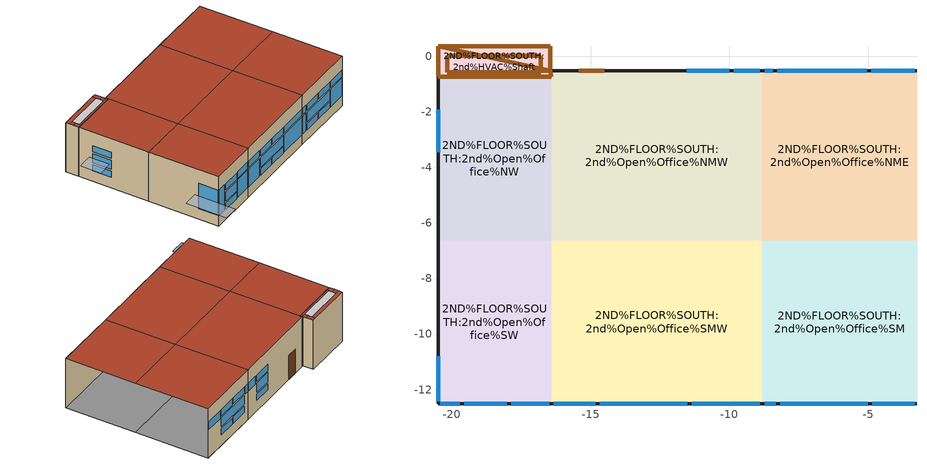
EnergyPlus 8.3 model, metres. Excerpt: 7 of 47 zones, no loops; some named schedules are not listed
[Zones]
2ND%FLOOR%SOUTH:2nd%HVAC%Shaft
 floor to 2nd%Plenvm:2nd%Plenvm%False (6): -16.41,-0.75 -20.49,-0.75 -20.49,0.36 -16.46,0.36 -16.46,-0.52 -16.41,-0.52 z4.78
 wall outside (63): -16.41,-0.52 -16.46,-0.52 -16.46,0.36 -20.49,0.36 -20.49,-0.75 z4.78:9.15
 wall to 2ND%FLOOR%SOUTH:2nd%Open%Office%NW (18): -20.49,-0.75 -16.41,-0.75 z4.78:9.15
 wall to 2ND%FLOOR%SOUTH:2nd%Open%Office%NMW (18): -16.41,-0.75 -16.41,-0.52 z4.78:9.15
 door inside (7): -16.46,-0.53 -20.49,0.36 -16.46,0.36 z4.78; -16.41,-0.75 -20.49,-0.75 -16.46,-0.53 z4.78; -16.46,-0.53 -20.49,-0.75 -20.49,0.36 z4.78; -20.15,-0.59 -16.8,-0.59 -16.8,0.02 -20.15,0.02 z9.15
 ceiling to 3RD%FLOOR%SHAFT:3rd%HVAC%Shaft (5): -20.15,-0.59 -16.8,-0.59 -16.8,0.02 -20.15,0.02 z9.15
 roof outside (roof_69): -16.8,-0.59 -16.46,-0.59 -16.46,-0.28 -16.8,-0.28 z9.15; -20.15,-0.75 -16.41,-0.75 -16.41,-0.59 -20.15,-0.59 z9.15; -20.49,-0.75 -20.15,-0.75 -20.15,-0.28 -20.49,-0.28 z9.15; -20.49,-0.28 -20.15,-0.28 -20.15,0.02 -20.49,0.02 z9.15; -20.49,0.02 -16.8,0.02 -16.8,0.36 -20.49,0.36 z9.15; -16.8,-0.28 -16.46,-0.28 -16.46,0.36 -16.8,0.36 z9.15
2ND%FLOOR%SOUTH:2nd%Open%Office%SW
 floor to 2nd%Plenvm:2nd%Plenvm%False (4): -16.41,-12.51 -20.49,-12.51 -20.49,-6.63 -16.41,-6.64 z4.78
 wall outside (extWall_61): -20.49,-6.63 -20.49,-12.51 -16.41,-12.51 z4.78:9.15
 window (1002): -19.55,-12.51 -18.02,-12.51 z5.69:6.23
 window (extWin_1001): -19.55,-12.51 -18.02,-12.51 z7.4:7.95
 window (extWin_1003): -19.55,-12.51 -18.02,-12.51 z6.4:7.24; -20.41,-12.51 -19.71,-12.51 / -20.49,-10.81 -20.49,-12.43 z5.69:7.95; -17.85,-12.51 -16.49,-12.51 z7.41:7.95; -17.85,-12.51 -16.49,-12.51 z5.69:7.24
 roof outside (roof_69): -20.49,-12.51 -16.41,-12.51 -16.41,-6.64 -20.49,-6.63 z9.15
2ND%FLOOR%SOUTH:2nd%Open%Office%SMW
 floor to 2nd%Plenvm:2nd%Plenvm%False (4): -8.82,-12.51 -16.41,-12.51 -16.41,-6.64 -8.82,-6.64 z4.78
 wall outside (extWall_61): -16.41,-12.51 -8.82,-12.51 z4.78:9.15
 window (extWin_1001): -14.67,-12.51 -13.18,-12.51 / -13.01,-12.51 -11.52,-12.51 z7.4:7.95
 window (1002): -14.67,-12.51 -13.18,-12.51 / -13.01,-12.51 -11.52,-12.51 z5.69:6.23
 window (extWin_1003): -14.67,-12.51 -11.52,-12.51 z6.4:7.24; -16.32,-12.51 -14.84,-12.51 / -11.36,-12.51 -8.91,-12.51 z7.41:7.95; -16.32,-12.51 -14.84,-12.51 / -11.36,-12.51 -8.91,-12.51 z5.69:7.24
 roof outside (roof_69): -16.41,-12.51 -8.82,-12.51 -8.82,-6.64 -16.41,-6.64 z9.15
2ND%FLOOR%SOUTH:2nd%Open%Office%SM
 floor to 2nd%Plenvm:2nd%Plenvm%False (4): -3.25,-12.5 -8.82,-12.51 -8.82,-6.64 -3.25,-6.65 z4.78
 wall outside (extWall_61): -8.82,-12.51 -3.25,-12.5 z4.78:9.15
 window (extWin_1001): -8.17,-12.51 -6.68,-12.5 / -6.52,-12.5 -5.03,-12.5 z7.4:7.95
 window (1002): -8.17,-12.51 -6.68,-12.5 / -6.52,-12.5 -5.03,-12.5 z5.69:6.23
 window (extWin_1003): -8.17,-12.51 -5.03,-12.5 z6.4:7.24; -8.74,-12.51 -8.34,-12.51 / -4.86,-12.5 -3.33,-12.5 z7.41:7.95; -8.74,-12.51 -8.34,-12.51 / -4.86,-12.5 -3.33,-12.5 z5.69:7.24
 roof outside (roof_69): -8.82,-12.51 -3.25,-12.5 -3.25,-6.65 -8.82,-6.64 z9.15
2ND%FLOOR%SOUTH:2nd%Open%Office%NMW
 floor to 2nd%Plenvm:2nd%Plenvm%False (4): -8.82,-6.64 -16.41,-6.64 -16.41,-0.52 -8.82,-0.52 z4.78
 wall outside (extWall_61): -8.82,-0.52 -16.41,-0.52 z4.78:9.15
 window (extWin_1001): -10.01,-0.52 -11.53,-0.52 z7.41:7.96; -10.01,-0.52 -11.53,-0.52 z5.71:6.26; -8.91,-0.52 -9.84,-0.52 z7.26:7.95
 window (extWin_1003): -10.01,-0.52 -11.53,-0.52 z6.42:7.24
 door (57): -14.51,-0.52 -15.42,-0.52 z4.78:6.91
 roof outside (roof_69): -16.41,-6.64 -8.82,-6.64 -8.82,-0.52 -16.41,-0.52 z9.15
2ND%FLOOR%SOUTH:2nd%Open%Office%NME
 floor to 2nd%Plenvm:2nd%Plenvm%False (4): -3.25,-6.65 -8.82,-6.64 -8.82,-0.52 -3.25,-0.52 z4.78
 wall outside (extWall_61): -3.25,-0.52 -8.82,-0.52 z4.78:9.15
 window (extWin_1001): -6.76,-0.52 -8.28,-0.52 / -5.07,-0.52 -6.59,-0.52 z7.41:7.96; -6.76,-0.52 -8.28,-0.52 / -5.07,-0.52 -6.59,-0.52 z5.71:6.26; -8.45,-0.52 -8.74,-0.52 / -3.33,-0.52 -4.9,-0.52 z7.26:7.95
 window (extWin_1003): -5.07,-0.52 -8.28,-0.52 z6.42:7.24
 roof outside (roof_69): -8.82,-6.64 -3.25,-6.65 -3.25,-0.52 -8.82,-0.52 z9.15
2ND%FLOOR%SOUTH:2nd%Open%Office%NW
 floor to 2nd%Plenvm:2nd%Plenvm%False (4): -16.41,-6.64 -20.49,-6.63 -20.49,-0.75 -16.41,-0.75 z4.78
 wall outside (extWall_61): -20.49,-0.75 -20.49,-6.63 z4.78:9.15
 window (extWin_1001): -20.49,-1.93 -20.49,-3.46 z7.42:7.97
 window (1002): -20.49,-1.93 -20.49,-3.46 z5.71:6.26
 window (extWin_1003): -20.49,-1.93 -20.49,-3.46 z6.42:7.25
 roof outside (roof_69): -20.49,-6.63 -16.41,-6.64 -16.41,-0.75 -20.49,-0.75 z9.15
shading: -20.88,-14.13 -22.1,-14.13 -22.11,-10.73 -20.88,-10.73 z7.13; -20.88,-3.54 -22.1,-3.54 -22.1,-1.85 -20.88,-1.85 z7.13
[Building]
Building: North Axis {deg}=0; Terrain=Suburbs; Loads Convergence Tolerance Value=0.4; Temperature Convergence Tolerance Value {deltaC}=0.4; Solar Distribution=FullExterior; Maximum Number of Warmup Days=25; Minimum Number of Warmup Days=6
[Site:Location]
Phipps_CSL_Building: Latitude {deg}=40.5; Longitude {deg}=-80.22; Time Zone {hr}=-5; Elevation {m}=373
[SizingPeriod:DesignDay] Day of Month=15; Dry-Bulb Temperature Range Modifier Type=DefaultMultipliers; Humidity Condition Type=Wetbulb; Barometric Pressure {Pa}=96923.6; Wind Direction {deg}=0; Rain Indicator=No; Snow Indicator=No; Solar Model Indicator=ASHRAEClearSky; ASHRAE Clear Sky Optical Depth for Beam Irradiance (taub)=0; ASHRAE Clear Sky Optical Depth for Diffuse Irradiance (taud)=0
Name | Month | Day Type | Maximum Dry-Bulb Temperature {C} | Daily Dry-Bulb Temperature Range {deltaC} | Wetbulb or DewPoint at Maximum Dry-Bulb {C} | Wind Speed {m/s} | Daylight Saving Time Indicator | Sky Clearness
Summer Design Day in Phipps_CSL_Building | 7 | SummerDesignDay | 31.7 | 10.5 | 22.5 | 0 | Yes | 0.98
Winter Design Day in Phipps_CSL_Building | 1 | WinterDesignDay | -16.8 | 0 | -16.8 | 12.7 | No | 0
[Site:GroundTemperature:BuildingSurface]
14, 14, 14, 14, 14, 14, 14, 14, 14, 14, 14, 14
[Site:GroundTemperature:Deep]
14.89, 14.89, 14.89, 14.89, 14.89, 14.89, 14.89, 14.89, 14.89, 14.89, 14.89, 14.89
[Site:GroundReflectance]
0.2, 0.2, 0.2, 0.2, 0.2, 0.2, 0.2, 0.2, 0.2, 0.2, 0.2, 0.2
[Site:GroundReflectance:SnowModifier]
1, 1
[Material] Thermal Absorptance=0.9
Name | Roughness | Thickness {m} | Conductivity {W/m-K} | Density {kg/m3} | Specific Heat {J/kg-K} | Solar Absorptance | Visible Absorptance
3_1_10014 | Rough | 0.003 | 0.06 | 288 | 1380 | 0.7 | 0.7
3_2_10013 | Rough | 0.0381 | 0.38 | 1200 | 1000 | 0.7 | 0.7
5_1_10007 | Rough | 0.1397 | 1.311 | 2240 | 836.8 | 0.7 | 0.7
7_1_400 | Rough | 0.2 | 0.1 | 12 | 840 | 0.7 | 0.7
11_1_10005 | Rough | 0.5 | 0.36 | 1840 | 840 | 0.29 | 0.29
11_2_10006 | MediumRough | 0.0508 | 0.049 | 265 | 836.8 | 0.7 | 0.7
13_5_10001 | Smooth | 0.0159 | 0.16 | 784.9 | 830 | 0.92 | 0.92
19_1_10004 | Rough | 0.0254 | 0.11 | 544.62 | 1210 | 0.78 | 0.78
15_3_10006 | MediumRough | 0.0787 | 0.049 | 265 | 836.8 | 0.7 | 0.7
15_4_10008 | Smooth | 0.0159 | 0.14 | 784.9 | 830 | 0.92 | 0.92
15_5_10009 | MediumRough | 0.2032 | 0.039 | 48.1 | 1380 | 0.7 | 0.7
17_1_10001 | Smooth | 0.0254 | 0.16 | 784.9 | 830 | 0.92 | 0.92
17_2_10002 | Rough | 0.0254 | 0.063 | 240 | 1260 | 0.6 | 0.6
21_2_10002 | Rough | 0.0762 | 0.063 | 240 | 1260 | 0.6 | 0.6
47_6_10010 | Smooth | 0.019 | 0.12 | 544 | 1210 | 0.92 | 0.92
51_6_10007 | Rough | 0.139 | 1.311 | 2240 | 836.8 | 0.7 | 0.7
55_3_10007 | Rough | 0.4572 | 1.311 | 2240 | 836.8 | 0.7 | 0.7
69_2_10018 | Rough | 0.05 | 0.15 | 25 | 1200 | 0.7 | 0.7
69_3_10012 | Rough | 0.203 | 0.03 | 43 | 1210 | 0.7 | 0.7
[Material:NoMass] Roughness=Rough; Thermal Resistance {m2-K/W}=0.15; Thermal Absorptance=0.9; Solar Absorptance=0.7; Visible Absorptance=0.7
18_RVAL_2; 61_RVAL_2; 63_RVAL_2
[Material:RoofVegetation]
69_1_10024: Height of Plants {m}=0.1; Leaf Area Index=5; Leaf Reflectivity=0.22; Leaf Emissivity=0.95; Minimum Stomatal Resistance {s/m}=100; Soil Layer=Green Roof Soil; Roughness=Rough; Thickness {m}=0.203; Conductivity of Dry Soil {W/m-K}=0.99; Density of Dry Soil {kg/m3}=1270; Specific Heat of Dry Soil {J/kg-K}=1000; Thermal Absorptance=0.9; Solar Absorptance=0.7; Visible Absorptance=0.7; Saturation Volumetric Moisture Content of the Soil Layer=0.5; Residual Volumetric Moisture Content of the Soil Layer=0.01; Initial Volumetric Moisture Content of the Soil Layer=0.15
[WindowMaterial:Glazing] Optical Data Type=SpectralAverage; Infrared Transmittance at Normal Incidence=0; Dirt Correction Factor for Solar and Visible Transmittance=1
Name | Thickness {m} | Solar Transmittance at Normal Incidence | Front Side Solar Reflectance at Normal Incidence | Back Side Solar Reflectance at Normal Incidence | Visible Transmittance at Normal Incidence | Front Side Visible Reflectance at Normal Incidence | Back Side Visible Reflectance at Normal Incidence | Front Side Infrared Hemispherical Emissivity | Back Side Infrared Hemispherical Emissivity | Conductivity {W/m-K}
2 | 0.003 | 0.837 | 0.075 | 0.075 | 0.898 | 0.081 | 0.081 | 0.84 | 0.84 | 0.9
40 | 0.003 | 0.63 | 0.19 | 0.22 | 0.85 | 0.056 | 0.079 | 0.84 | 0.1 | 0.9
49 | 0.00051 | 0.656 | 0.249 | 0.227 | 0.868 | 0.064 | 0.06 | 0.136 | 0.72 | 0.14
[WindowMaterial:Gas]
Name | Gas Type | Thickness {m}
1002 | Air | 0.013
1005 | Krypton | 0.003
1007 | Krypton | 0.008
1024 | Krypton | 0.02
[Construction]
4: 3_2_10013, 3_1_10014
5; 6: 5_1_10007
7: 7_1_400
extWall_61: 19_1_10004, 61_RVAL_2, 15_3_10006, 15_4_10008, 15_5_10009, 13_5_10001
18: 13_5_10001, 18_RVAL_2, 17_2_10002, 17_1_10001
57: 11_1_10005, 11_2_10006, 55_3_10007, 21_2_10002, 13_5_10001
63: 19_1_10004, 63_RVAL_2, 15_3_10006, 15_4_10008, 15_5_10009, 47_6_10010
roof_69: 69_1_10024, 69_2_10018, 69_3_10012, 51_6_10007
extWin_1001; 1002: 2, 1007, 49, 1005, 49, 1007, 2
extWin_1003: 40, 1024, 2
[WindowProperty:FrameAndDivider] Frame Outside Projection {m}=0; Frame Inside Projection {m}=0; Frame Conductance {W/m2-K}=9.5; Ratio of Frame-Edge Glass Conductance to Center-Of-Glass Conductance=1; Frame Solar Absorptance=0.5; Frame Visible Absorptance=0.5; Frame Thermal Hemispherical Emissivity=0.9; Divider Type=DividedLite; Divider Outside Projection {m}=0; Divider Inside Projection {m}=0; Ratio of Divider-Edge Glass Conductance to Center-Of-Glass Conductance=1; Divider Thermal Hemispherical Emissivity=0.9; Outside Reveal Solar Absorptance=0.5; Inside Sill Depth {m}=0; Inside Sill Solar Absorptance=0.5; Inside Reveal Depth {m}=0; Inside Reveal Solar Absorptance=0.5
Name | Frame Width {m} | Divider Width {m} | Number of Horizontal Dividers | Number of Vertical Dividers | Divider Conductance {W/m2-K} | Divider Solar Absorptance | Divider Visible Absorptance
4 | 0.04 | 0.02 | 1 | 1 | 9.5 | 0.5 | 0.5
5 | 0.0635 | 0 | 0 | 0 | 0 | 0 | 0
6 | 0.0625 | 0 | 0 | 0 | 0 | 0 | 0
[Zone] Type=1; Multiplier=1; Ceiling Height {m}=Autocalculate; Floor Area {m2}=autocalculate; Zone Inside Convection Algorithm=TARP
Name | Volume {m3}
2ND%FLOOR%SOUTH:2nd%HVAC%Shaft | 18.9821
2ND%FLOOR%SOUTH:2nd%Open%Office%SW | 103.86
2ND%FLOOR%SOUTH:2nd%Open%Office%SMW | 192.615
2ND%FLOOR%SOUTH:2nd%Open%Office%SM | 141.175
2ND%FLOOR%SOUTH:2nd%Open%Office%NMW | 200.774
2ND%FLOOR%SOUTH:2nd%Open%Office%NME | 147.626
2ND%FLOOR%SOUTH:2nd%Open%Office%NW | 103.965
[RoomAirModelType] Room-Air Modeling Type=UnderFloorAirDistributionExterior; Air Temperature Coupling Strategy=Direct
Name | Zone
2ND%FLOOR%SOUTH:2nd%Open%Office%NME Air Model | 2ND%FLOOR%SOUTH:2nd%Open%Office%NME
2ND%FLOOR%SOUTH:2nd%Open%Office%NMW Air Model | 2ND%FLOOR%SOUTH:2nd%Open%Office%NMW
2ND%FLOOR%SOUTH:2nd%Open%Office%NW Air Model | 2ND%FLOOR%SOUTH:2nd%Open%Office%NW
2ND%FLOOR%SOUTH:2nd%Open%Office%SM Air Model | 2ND%FLOOR%SOUTH:2nd%Open%Office%SM
2ND%FLOOR%SOUTH:2nd%Open%Office%SMW Air Model | 2ND%FLOOR%SOUTH:2nd%Open%Office%SMW
2ND%FLOOR%SOUTH:2nd%Open%Office%SW Air Model | 2ND%FLOOR%SOUTH:2nd%Open%Office%SW
[RoomAirSettings:UnderFloorAirDistributionExterior] Number of Diffusers per Zone=autocalculate; Power per Plume {W}=autocalculate; Design Effective Area of Diffuser {m2}=autocalculate; Diffuser Slot Angle from Vertical {deg}=15; Thermostat Height {m}=1.2; Comfort Height {m}=1.1; Temperature Difference Threshold for Reporting {deltaC}=0.4; Floor Diffuser Type=LinearBarGrille; Transition Height {m}=1.7; Coefficient A in formula Kc = A*Gamma**B + C + D*Gamma + E*Gamma**2=autocalculate; Coefficient B in formula Kc = A*Gamma**B + C + D*Gamma + E*Gamma**2=autocalculate; Coefficient C in formula Kc = A*Gamma**B + C + D*Gamma + E*Gamma**2=autocalculate; Coefficient D in formula Kc = A*Gamma**B + C + D*Gamma + E*Gamma**2=autocalculate; Coefficient E in formula Kc = A*Gamma**B + C + D*Gamma + E*Gamma**2=autocalculate
2ND%FLOOR%SOUTH:2nd%Open%Office%NME; 2ND%FLOOR%SOUTH:2nd%Open%Office%NMW; 2ND%FLOOR%SOUTH:2nd%Open%Office%NW; 2ND%FLOOR%SOUTH:2nd%Open%Office%SM; 2ND%FLOOR%SOUTH:2nd%Open%Office%SMW; 2ND%FLOOR%SOUTH:2nd%Open%Office%SW
[People] Number of People Calculation Method=People; Fraction Radiant=0.3; Sensible Heat Fraction=AUTOCALCULATE; Activity Level Schedule=Activity Schedule; Carbon Dioxide Generation Rate {m3/s-W}=3.82E-8; Enable ASHRAE 55 Comfort Warnings=No; Mean Radiant Temperature Calculation Type=ZoneAveraged; Work Efficiency Schedule=Work efficiency; Clothing Insulation Calculation Method=ClothingInsulationSchedule; Clothing Insulation Schedule=Clothing Schedule; Air Velocity Schedule=AirVelocitySchedule
Name | Zone or ZoneList | Number of People Schedule | Number of People
People 2ND%FLOOR%SOUTH:2nd%HVAC%Shaft | 2ND%FLOOR%SOUTH:2nd%HVAC%Shaft | alwaysZero | 0
People 2ND%FLOOR%SOUTH:2nd%Open%Office%SW | 2ND%FLOOR%SOUTH:2nd%Open%Office%SW | researchOpenPeople | 0.240034
People 2ND%FLOOR%SOUTH:2nd%Open%Office%SMW | 2ND%FLOOR%SOUTH:2nd%Open%Office%SMW | researchOpenPeople | 0.445158
People 2ND%FLOOR%SOUTH:2nd%Open%Office%SM | 2ND%FLOOR%SOUTH:2nd%Open%Office%SM | researchOpenPeople | 0.326272
People 2ND%FLOOR%SOUTH:2nd%Open%Office%NMW | 2ND%FLOOR%SOUTH:2nd%Open%Office%NMW | researchOpenPeople | 0.464014
People 2ND%FLOOR%SOUTH:2nd%Open%Office%NME | 2ND%FLOOR%SOUTH:2nd%Open%Office%NME | researchOpenPeople | 0.341181
People 2ND%FLOOR%SOUTH:2nd%Open%Office%NW | 2ND%FLOOR%SOUTH:2nd%Open%Office%NW | researchOpenPeople | 0.240276
[Lights] Schedule=pythonInteriorLighting; Design Level Calculation Method=Watts/Area; Watts per Zone Floor Area {W/m2}=4.652; Return Air Fraction=0; Fraction Radiant=0.42; Fraction Visible=0.18; Fraction Replaceable=1
Name | Zone or ZoneList | Lighting Level {W}
2ND%FLOOR%SOUTH:2nd%Open%Office%SW General lighting | 2ND%FLOOR%SOUTH:2nd%Open%Office%SW | 288.0408
2ND%FLOOR%SOUTH:2nd%Open%Office%SMW General lighting | 2ND%FLOOR%SOUTH:2nd%Open%Office%SMW | 534.1896
2ND%FLOOR%SOUTH:2nd%Open%Office%SM General lighting | 2ND%FLOOR%SOUTH:2nd%Open%Office%SM | 391.5264
2ND%FLOOR%SOUTH:2nd%Open%Office%NMW General lighting | 2ND%FLOOR%SOUTH:2nd%Open%Office%NMW | 556.8168
2ND%FLOOR%SOUTH:2nd%Open%Office%NME General lighting | 2ND%FLOOR%SOUTH:2nd%Open%Office%NME | 409.4172
2ND%FLOOR%SOUTH:2nd%Open%Office%NW General lighting | 2ND%FLOOR%SOUTH:2nd%Open%Office%NW | 288.3312
[ElectricEquipment] Schedule=pythonInteriorEquipment; Design Level Calculation Method=Watts/Area; Watts per Zone Floor Area {W/m2}=5.267; Fraction Latent=0; Fraction Radiant=0.2; Fraction Lost=0
Name | Zone or ZoneList | Design Level {W}
2ND%FLOOR%SOUTH:2nd%Open%Office%SW Equipment 1 | 2ND%FLOOR%SOUTH:2nd%Open%Office%SW | 432.0612
2ND%FLOOR%SOUTH:2nd%Open%Office%SMW Equipment 1 | 2ND%FLOOR%SOUTH:2nd%Open%Office%SMW | 801.2844
2ND%FLOOR%SOUTH:2nd%Open%Office%SM Equipment 1 | 2ND%FLOOR%SOUTH:2nd%Open%Office%SM | 587.2896
2ND%FLOOR%SOUTH:2nd%Open%Office%NMW Equipment 1 | 2ND%FLOOR%SOUTH:2nd%Open%Office%NMW | 835.2252
2ND%FLOOR%SOUTH:2nd%Open%Office%NME Equipment 1 | 2ND%FLOOR%SOUTH:2nd%Open%Office%NME | 614.1258
2ND%FLOOR%SOUTH:2nd%Open%Office%NW Equipment 1 | 2ND%FLOOR%SOUTH:2nd%Open%Office%NW | 432.4968
[Daylighting:Controls] Total Daylighting Reference Points=1; Z-Coordinate of First Reference Point {m}=5.578; Z-Coordinate of Second Reference Point {m}=0.8; Fraction of Zone Controlled by First Reference Point=1; Fraction of Zone Controlled by Second Reference Point=0; Illuminance Setpoint at First Reference Point {lux}=500; Illuminance Setpoint at Second Reference Point {lux}=300; Lighting Control Type=1; Glare Calculation Azimuth Angle of View Direction Clockwise from Zone y-Axis {deg}=0; Maximum Allowable Discomfort Glare Index=22; Minimum Input Power Fraction for Continuous Dimming Control=0.1; Minimum Light Output Fraction for Continuous Dimming Control=0.1; Number of Stepped Control Steps=0; Probability Lighting will be Reset When Needed in Manual Stepped Control=1
Name | X-Coordinate of First Reference Point {m} | Y-Coordinate of First Reference Point {m}
2ND%FLOOR%SOUTH:2nd%Open%Office%SW | -17.949 | -9.071
2ND%FLOOR%SOUTH:2nd%Open%Office%SMW | -12.114 | -9.073
2ND%FLOOR%SOUTH:2nd%Open%Office%SM | -5.536 | -9.075
2ND%FLOOR%SOUTH:2nd%Open%Office%NMW | -12.114 | -3.084
2ND%FLOOR%SOUTH:2nd%Open%Office%NME | -5.536 | -3.087
2ND%FLOOR%SOUTH:2nd%Open%Office%NW | -17.949 | -3.192
[ZoneInfiltration:DesignFlowRate] Schedule=On; Design Flow Rate Calculation Method=Flow/zone; Constant Term Coefficient=1; Temperature Term Coefficient=0; Velocity Term Coefficient=0; Velocity Squared Term Coefficient=0
Name | Zone or ZoneList | Design Flow Rate {m3/s}
2ND%FLOOR%SOUTH:2nd%HVAC%Shaft Infiltration | 2ND%FLOOR%SOUTH:2nd%HVAC%Shaft | 0.001582
2ND%FLOOR%SOUTH:2nd%Open%Office%SW Infiltration | 2ND%FLOOR%SOUTH:2nd%Open%Office%SW | 0.008655
2ND%FLOOR%SOUTH:2nd%Open%Office%SMW Infiltration | 2ND%FLOOR%SOUTH:2nd%Open%Office%SMW | 0.016051
2ND%FLOOR%SOUTH:2nd%Open%Office%SM Infiltration | 2ND%FLOOR%SOUTH:2nd%Open%Office%SM | 0.011765
2ND%FLOOR%SOUTH:2nd%Open%Office%NMW Infiltration | 2ND%FLOOR%SOUTH:2nd%Open%Office%NMW | 0.016731
2ND%FLOOR%SOUTH:2nd%Open%Office%NME Infiltration | 2ND%FLOOR%SOUTH:2nd%Open%Office%NME | 0.012302
2ND%FLOOR%SOUTH:2nd%Open%Office%NW Infiltration | 2ND%FLOOR%SOUTH:2nd%Open%Office%NW | 0.008664
[Exterior:Lights]
Exterior Facade Lighting: Schedule=calibratedExteriorLighting; Design Level {W}=2560; Control Option=ScheduleNameOnly
[Exterior:FuelEquipment]
ExteriorEquipment: Fuel Use Type=Electricity; Schedule=calibratedExteriorEquipment; Design Level {W}=1134.8
[Schedule:Compact]
On: Through: 12/31, For: AllDays, Until: 24:00, 1
alwaysZero: Through: 12/31, For: AllDays, Until: 24:00, 0
pythonInteriorLighting: Through: 4/1, For: Weekdays SummerDesignDay WinterDesignDay, Until: 09:00, .03125, Until: 15:00, .6, Until: 19:00, .4, Until: 23:00, .2, Until: 24:00, .14, For: AllOtherDays, Until: 09:00, .03125, Until: 16:00, .45, Until: 19:00, .4, Until: 23:00, .35, Until: 24:00, .2, Through: 9/30, For: Weekdays SummerDesignDay, Until: 08:00, .03125, Until: 09:00, .4, Until: 19:00, .9, Until: 21:00, .45, Until: 22:00, .45, Until: 23:00, .368, Until: 24:00, .09375, For: AllOtherDays, Until: 09:00, .03125, Until: 16:00, .6, Until: 19:00, .2, Until: 23:00, .12, Until: 24:00, .11, Through: 12/31, For: Weekdays SummerDesignDay WinterDesignDay, Until: 09:00, .03125, Until: 15:00, .6, Until: 19:00, .4, Until: 23:00, .2, Until: 24:00, .14, For: AllOtherDays, Until: 09:00, .03125, Until: 16:00, .45, Until: 19:00, .4, Until: 23:00, .35, Until: 24:00, .2
ACTIVITY SCHEDULE: Through: 12/31, For: AllDays, Until: 24:00, 126
Clothing SCHEDULE: Through: 4/30, For: AllDays, Until: 24:00, 0.8, Through: 9/30, For: AllDays, Until: 24:00, 0.5, Through: 12/31, For: AllDays, Until: 24:00, 0.8
ResearchOpenPeople: Through: 31 Dec, For: Weekdays, Until: 8:00, 0, Until: 9:00, 0.25, Until: 10:00, 0.5, Until: 13:00, 1, Until: 15:00, 0.75, Until: 18:00, 1, Until: 19:00, 0.5, Until: 20:00, 0.25, Until: 24:00, 0, For: Weekends AllOtherDays, Until: 24:00, 0
[Schedule:File]
pythonInteriorEquipment: File=/home/zhiangz/Documents/HVAC-RL-Control/src/eplus-env/eplus_env/envs/eplus_models/csl_v01/x/interior_equipment_EnergyPlus_2.csv; Column Number=1; Rows to Skip at Top=0; Number of Hours of Data=8760; Column Separator=Comma
